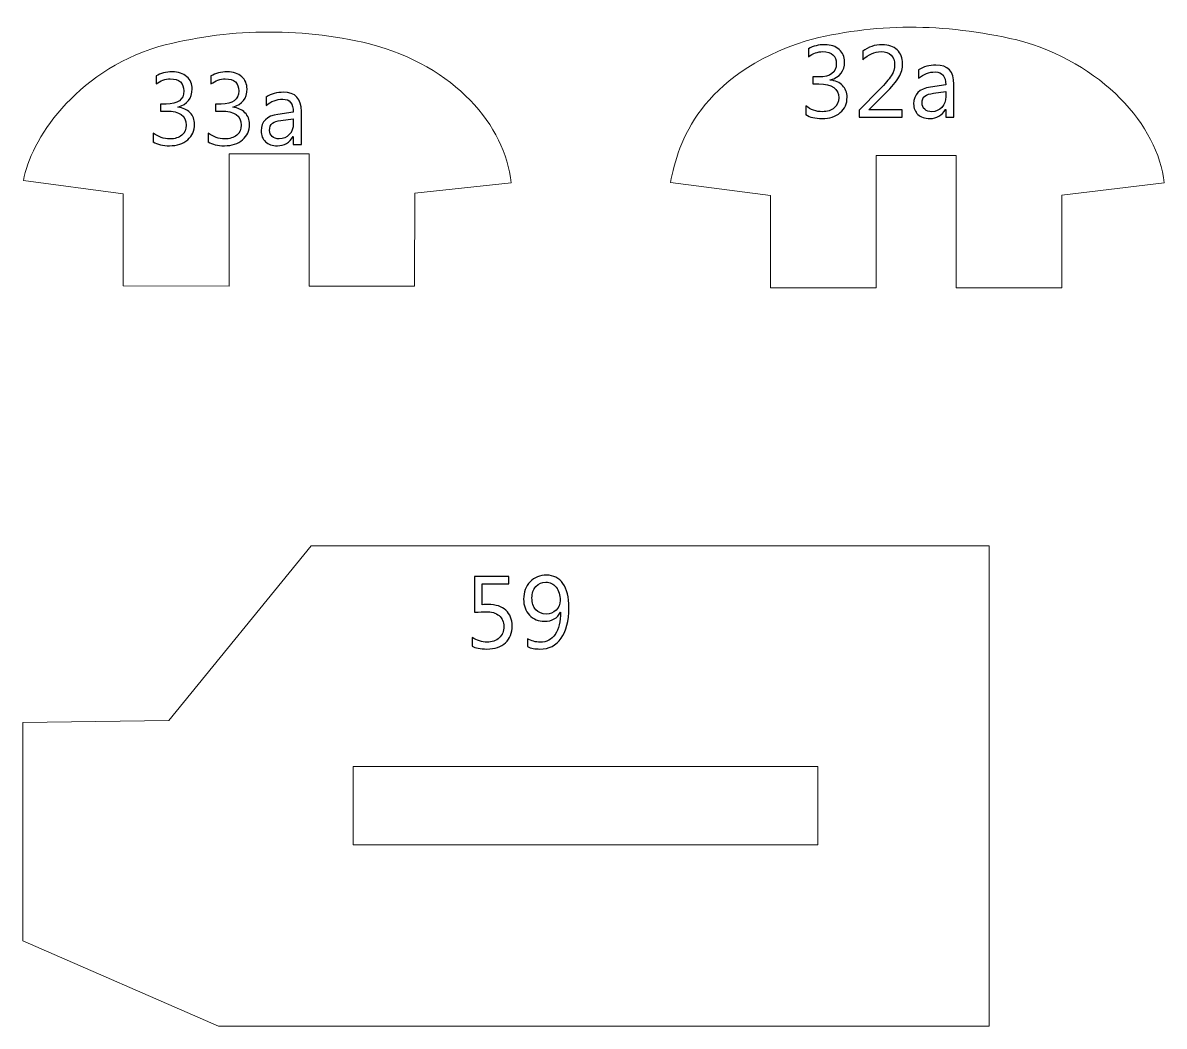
# Model space of a CAD drawing. Header units: centimetres. Extents: x -370 to 378, y -504 to 433.
# Drawn here: x -365.9 to -275.6, y -412.2 to -332.8 of the extents above; entities that cross this region are included whole.
import ezdxf

# ---------------------------------------------------------------- set-up
doc = ezdxf.new("R2010")
doc.units = ezdxf.units.CM
doc.header["$MEASUREMENT"] = 0
doc.layers.add('Camada 1', color=7, linetype='Continuous')
doc.layers.add('Camada 2', color=20, linetype='Continuous')

msp = doc.modelspace()

# ---------------------------------------------------------------- linework, layer by layer
at = {"layer": 'Camada 1', "lineweight": 9}
msp.add_lwpolyline([(-339.766, -397.807), (-302.995, -397.807), (-302.995, -391.625), (-339.766, -391.625), (-339.766, -397.807)], close=True, dxfattribs=at)
for points, knots in [([(-349.594, -343.167), (-349.594, -343.167), (-343.261, -343.167), (-343.261, -343.167), (-343.261, -343.167), (-343.261, -343.167), (-343.265, -353.634), (-343.265, -353.634), (-343.265, -353.634), (-343.265, -353.634), (-334.908, -353.632), (-334.908, -353.632), (-334.908, -353.632), (-334.908, -353.632), (-334.902, -346.29), (-334.902, -346.29), (-334.902, -346.29), (-334.902, -346.29), (-327.266, -345.461), (-327.266, -345.461), (-327.266, -345.461), (-327.756, -340.937), (-331.701, -336.26), (-338.473, -334.478), (-338.473, -334.478), (-344.254, -333.128), (-349.766, -333.277), (-355.146, -334.694), (-355.146, -334.694), (-361.891, -336.766), (-365.289, -342.128), (-365.862, -345.279), (-365.862, -345.279), (-365.862, -345.279), (-357.967, -346.33), (-357.967, -346.33), (-357.967, -346.33), (-357.967, -346.33), (-357.966, -353.619), (-357.966, -353.619), (-357.966, -353.619), (-357.966, -353.619), (-349.593, -353.633), (-349.593, -353.633), (-349.593, -353.633), (-349.593, -353.633), (-349.594, -343.167), (-349.594, -343.167)], [0, 0, 0, 0, 0.076923, 0.076923, 0.076923, 0.076923, 0.153846, 0.153846, 0.153846, 0.153846, 0.230769, 0.230769, 0.230769, 0.230769, 0.307692, 0.307692, 0.307692, 0.307692, 0.384615, 0.384615, 0.384615, 0.384615, 0.461538, 0.461538, 0.461538, 0.461538, 0.538462, 0.538462, 0.538462, 0.538462, 0.615385, 0.615385, 0.615385, 0.615385, 0.692308, 0.692308, 0.692308, 0.692308, 0.769231, 0.769231, 0.769231, 0.769231, 0.846154, 0.846154, 0.846154, 0.846154, 1, 1, 1, 1]), ([(-298.387, -343.32), (-298.387, -343.32), (-292.054, -343.32), (-292.054, -343.32), (-292.054, -343.32), (-292.054, -343.32), (-292.058, -353.786), (-292.058, -353.786), (-292.058, -353.786), (-292.058, -353.786), (-283.701, -353.784), (-283.701, -353.784), (-283.701, -353.784), (-283.701, -353.784), (-283.695, -346.442), (-283.695, -346.442), (-283.695, -346.442), (-283.695, -346.442), (-275.603, -345.461), (-275.603, -345.461), (-275.603, -345.461), (-276.093, -340.937), (-280.494, -335.955), (-287.267, -334.173), (-287.267, -334.173), (-293.048, -332.824), (-298.559, -332.819), (-303.939, -334.237), (-303.939, -334.237), (-312.297, -336.939), (-314.082, -342.28), (-314.656, -345.432), (-314.656, -345.432), (-314.656, -345.432), (-306.76, -346.482), (-306.76, -346.482), (-306.76, -346.482), (-306.76, -346.482), (-306.759, -353.771), (-306.759, -353.771), (-306.759, -353.771), (-306.759, -353.771), (-298.386, -353.786), (-298.386, -353.786), (-298.386, -353.786), (-298.386, -353.786), (-298.387, -343.32), (-298.387, -343.32)], [0, 0, 0, 0, 0.076923, 0.076923, 0.076923, 0.076923, 0.153846, 0.153846, 0.153846, 0.153846, 0.230769, 0.230769, 0.230769, 0.230769, 0.307692, 0.307692, 0.307692, 0.307692, 0.384615, 0.384615, 0.384615, 0.384615, 0.461538, 0.461538, 0.461538, 0.461538, 0.538462, 0.538462, 0.538462, 0.538462, 0.615385, 0.615385, 0.615385, 0.615385, 0.692308, 0.692308, 0.692308, 0.692308, 0.769231, 0.769231, 0.769231, 0.769231, 0.846154, 0.846154, 0.846154, 0.846154, 1, 1, 1, 1]), ([(-289.449, -412.156), (-289.449, -412.156), (-350.413, -412.156), (-350.413, -412.156), (-350.413, -412.156), (-350.413, -412.156), (-365.907, -405.414), (-365.907, -405.414), (-365.907, -405.414), (-365.907, -405.414), (-365.903, -388.146), (-365.903, -388.146), (-365.903, -388.146), (-365.903, -388.146), (-354.357, -387.99), (-354.357, -387.99), (-354.357, -387.99), (-354.357, -387.99), (-343.1, -374.168), (-343.1, -374.168), (-343.1, -374.168), (-343.1, -374.168), (-289.449, -374.168), (-289.449, -374.168), (-289.449, -374.168), (-289.449, -374.168), (-289.449, -412.156), (-289.449, -412.156)], [0, 0, 0, 0, 0.125, 0.125, 0.125, 0.125, 0.25, 0.25, 0.25, 0.25, 0.375, 0.375, 0.375, 0.375, 0.5, 0.5, 0.5, 0.5, 0.625, 0.625, 0.625, 0.625, 0.75, 0.75, 0.75, 0.75, 1, 1, 1, 1])]:
    msp.add_open_spline(points, degree=3, knots=knots, dxfattribs=at)
at = {"layer": 'Camada 2'}
for points, knots in [([(-303.956, -340.08), (-303.956, -340.08), (-303.956, -339.387), (-303.956, -339.387), (-303.956, -339.387), (-303.571, -339.693), (-303.134, -339.846), (-302.648, -339.846), (-302.648, -339.846), (-302.253, -339.846), (-301.939, -339.748), (-301.704, -339.55), (-301.704, -339.55), (-301.469, -339.353), (-301.352, -339.087), (-301.352, -338.753), (-301.352, -338.753), (-301.352, -338.014), (-301.876, -337.644), (-302.923, -337.644), (-302.923, -337.644), (-302.923, -337.644), (-303.392, -337.644), (-303.392, -337.644), (-303.392, -337.644), (-303.392, -337.644), (-303.392, -337.096), (-303.392, -337.096), (-303.392, -337.096), (-303.392, -337.096), (-302.946, -337.096), (-302.946, -337.096), (-302.946, -337.096), (-302.011, -337.096), (-301.545, -336.749), (-301.545, -336.057), (-301.545, -336.057), (-301.545, -335.416), (-301.901, -335.096), (-302.614, -335.096), (-302.614, -335.096), (-303.011, -335.096), (-303.386, -335.23), (-303.739, -335.499), (-303.739, -335.499), (-303.739, -335.499), (-303.739, -334.87), (-303.739, -334.87), (-303.739, -334.87), (-303.376, -334.655), (-302.947, -334.548), (-302.454, -334.548), (-302.454, -334.548), (-301.978, -334.548), (-301.598, -334.674), (-301.311, -334.925), (-301.311, -334.925), (-301.026, -335.178), (-300.884, -335.501), (-300.884, -335.895), (-300.884, -335.895), (-300.884, -336.638), (-301.261, -337.116), (-302.018, -337.329), (-302.018, -337.329), (-302.018, -337.329), (-302.018, -337.345), (-302.018, -337.345), (-302.018, -337.345), (-301.612, -337.384), (-301.29, -337.526), (-301.05, -337.772), (-301.05, -337.772), (-300.81, -338.018), (-300.69, -338.325), (-300.69, -338.692), (-300.69, -338.692), (-300.69, -339.2), (-300.872, -339.608), (-301.236, -339.92), (-301.236, -339.92), (-301.6, -340.231), (-302.08, -340.387), (-302.676, -340.387), (-302.676, -340.387), (-303.212, -340.387), (-303.639, -340.284), (-303.956, -340.08)], [0, 0, 0, 0, 0.043478, 0.043478, 0.043478, 0.043478, 0.086957, 0.086957, 0.086957, 0.086957, 0.130435, 0.130435, 0.130435, 0.130435, 0.173913, 0.173913, 0.173913, 0.173913, 0.217391, 0.217391, 0.217391, 0.217391, 0.26087, 0.26087, 0.26087, 0.26087, 0.304348, 0.304348, 0.304348, 0.304348, 0.347826, 0.347826, 0.347826, 0.347826, 0.391304, 0.391304, 0.391304, 0.391304, 0.434783, 0.434783, 0.434783, 0.434783, 0.478261, 0.478261, 0.478261, 0.478261, 0.521739, 0.521739, 0.521739, 0.521739, 0.565217, 0.565217, 0.565217, 0.565217, 0.608696, 0.608696, 0.608696, 0.608696, 0.652174, 0.652174, 0.652174, 0.652174, 0.695652, 0.695652, 0.695652, 0.695652, 0.73913, 0.73913, 0.73913, 0.73913, 0.782609, 0.782609, 0.782609, 0.782609, 0.826087, 0.826087, 0.826087, 0.826087, 0.869565, 0.869565, 0.869565, 0.869565, 0.913043, 0.913043, 0.913043, 0.913043, 1, 1, 1, 1]), ([(-296.343, -340.29), (-296.343, -340.29), (-299.747, -340.29), (-299.747, -340.29), (-299.747, -340.29), (-299.747, -340.29), (-299.747, -339.717), (-299.747, -339.717), (-299.747, -339.717), (-299.747, -339.717), (-298.101, -338.067), (-298.101, -338.067), (-298.101, -338.067), (-297.681, -337.646), (-297.381, -337.296), (-297.202, -337.017), (-297.202, -337.017), (-297.022, -336.737), (-296.932, -336.437), (-296.932, -336.12), (-296.932, -336.12), (-296.932, -335.795), (-297.025, -335.542), (-297.212, -335.364), (-297.212, -335.364), (-297.399, -335.185), (-297.663, -335.096), (-298.007, -335.096), (-298.007, -335.096), (-298.511, -335.096), (-298.994, -335.311), (-299.456, -335.741), (-299.456, -335.741), (-299.456, -335.741), (-299.456, -335.064), (-299.456, -335.064), (-299.456, -335.064), (-299.015, -334.72), (-298.502, -334.548), (-297.917, -334.548), (-297.917, -334.548), (-297.413, -334.548), (-297.017, -334.685), (-296.728, -334.958), (-296.728, -334.958), (-296.439, -335.23), (-296.295, -335.598), (-296.295, -336.057), (-296.295, -336.057), (-296.295, -336.419), (-296.394, -336.774), (-296.595, -337.119), (-296.595, -337.119), (-296.794, -337.464), (-297.153, -337.893), (-297.67, -338.405), (-297.67, -338.405), (-297.67, -338.405), (-298.972, -339.693), (-298.972, -339.693), (-298.972, -339.693), (-298.972, -339.693), (-298.972, -339.709), (-298.972, -339.709), (-298.972, -339.709), (-298.972, -339.709), (-296.343, -339.709), (-296.343, -339.709), (-296.343, -339.709), (-296.343, -339.709), (-296.343, -340.29), (-296.343, -340.29)], [0, 0, 0, 0, 0.052632, 0.052632, 0.052632, 0.052632, 0.105263, 0.105263, 0.105263, 0.105263, 0.157895, 0.157895, 0.157895, 0.157895, 0.210526, 0.210526, 0.210526, 0.210526, 0.263158, 0.263158, 0.263158, 0.263158, 0.315789, 0.315789, 0.315789, 0.315789, 0.368421, 0.368421, 0.368421, 0.368421, 0.421053, 0.421053, 0.421053, 0.421053, 0.473684, 0.473684, 0.473684, 0.473684, 0.526316, 0.526316, 0.526316, 0.526316, 0.578947, 0.578947, 0.578947, 0.578947, 0.631579, 0.631579, 0.631579, 0.631579, 0.684211, 0.684211, 0.684211, 0.684211, 0.736842, 0.736842, 0.736842, 0.736842, 0.789474, 0.789474, 0.789474, 0.789474, 0.842105, 0.842105, 0.842105, 0.842105, 0.894737, 0.894737, 0.894737, 0.894737, 1, 1, 1, 1]), ([(-355.583, -342.231), (-355.583, -342.231), (-355.583, -341.538), (-355.583, -341.538), (-355.583, -341.538), (-355.198, -341.844), (-354.761, -341.997), (-354.276, -341.997), (-354.276, -341.997), (-353.88, -341.997), (-353.566, -341.899), (-353.331, -341.702), (-353.331, -341.702), (-353.096, -341.504), (-352.979, -341.238), (-352.979, -340.905), (-352.979, -340.905), (-352.979, -340.165), (-353.503, -339.796), (-354.55, -339.796), (-354.55, -339.796), (-354.55, -339.796), (-355.019, -339.796), (-355.019, -339.796), (-355.019, -339.796), (-355.019, -339.796), (-355.019, -339.247), (-355.019, -339.247), (-355.019, -339.247), (-355.019, -339.247), (-354.573, -339.247), (-354.573, -339.247), (-354.573, -339.247), (-353.638, -339.247), (-353.172, -338.9), (-353.172, -338.208), (-353.172, -338.208), (-353.172, -337.567), (-353.528, -337.247), (-354.241, -337.247), (-354.241, -337.247), (-354.638, -337.247), (-355.014, -337.382), (-355.366, -337.651), (-355.366, -337.651), (-355.366, -337.651), (-355.366, -337.022), (-355.366, -337.022), (-355.366, -337.022), (-355.003, -336.806), (-354.574, -336.699), (-354.081, -336.699), (-354.081, -336.699), (-353.605, -336.699), (-353.225, -336.825), (-352.938, -337.077), (-352.938, -337.077), (-352.653, -337.329), (-352.511, -337.652), (-352.511, -338.046), (-352.511, -338.046), (-352.511, -338.789), (-352.888, -339.268), (-353.645, -339.48), (-353.645, -339.48), (-353.645, -339.48), (-353.645, -339.496), (-353.645, -339.496), (-353.645, -339.496), (-353.239, -339.535), (-352.917, -339.678), (-352.677, -339.923), (-352.677, -339.923), (-352.437, -340.169), (-352.317, -340.476), (-352.317, -340.843), (-352.317, -340.843), (-352.317, -341.351), (-352.499, -341.759), (-352.863, -342.071), (-352.863, -342.071), (-353.227, -342.382), (-353.707, -342.538), (-354.303, -342.538), (-354.303, -342.538), (-354.839, -342.538), (-355.266, -342.436), (-355.583, -342.231)], [0, 0, 0, 0, 0.043478, 0.043478, 0.043478, 0.043478, 0.086957, 0.086957, 0.086957, 0.086957, 0.130435, 0.130435, 0.130435, 0.130435, 0.173913, 0.173913, 0.173913, 0.173913, 0.217391, 0.217391, 0.217391, 0.217391, 0.26087, 0.26087, 0.26087, 0.26087, 0.304348, 0.304348, 0.304348, 0.304348, 0.347826, 0.347826, 0.347826, 0.347826, 0.391304, 0.391304, 0.391304, 0.391304, 0.434783, 0.434783, 0.434783, 0.434783, 0.478261, 0.478261, 0.478261, 0.478261, 0.521739, 0.521739, 0.521739, 0.521739, 0.565217, 0.565217, 0.565217, 0.565217, 0.608696, 0.608696, 0.608696, 0.608696, 0.652174, 0.652174, 0.652174, 0.652174, 0.695652, 0.695652, 0.695652, 0.695652, 0.73913, 0.73913, 0.73913, 0.73913, 0.782609, 0.782609, 0.782609, 0.782609, 0.826087, 0.826087, 0.826087, 0.826087, 0.869565, 0.869565, 0.869565, 0.869565, 0.913043, 0.913043, 0.913043, 0.913043, 1, 1, 1, 1]), ([(-351.237, -342.231), (-351.237, -342.231), (-351.237, -341.538), (-351.237, -341.538), (-351.237, -341.538), (-350.851, -341.844), (-350.414, -341.997), (-349.929, -341.997), (-349.929, -341.997), (-349.534, -341.997), (-349.219, -341.899), (-348.984, -341.702), (-348.984, -341.702), (-348.749, -341.504), (-348.632, -341.238), (-348.632, -340.905), (-348.632, -340.905), (-348.632, -340.165), (-349.156, -339.796), (-350.203, -339.796), (-350.203, -339.796), (-350.203, -339.796), (-350.672, -339.796), (-350.672, -339.796), (-350.672, -339.796), (-350.672, -339.796), (-350.672, -339.247), (-350.672, -339.247), (-350.672, -339.247), (-350.672, -339.247), (-350.226, -339.247), (-350.226, -339.247), (-350.226, -339.247), (-349.292, -339.247), (-348.825, -338.9), (-348.825, -338.208), (-348.825, -338.208), (-348.825, -337.567), (-349.182, -337.247), (-349.894, -337.247), (-349.894, -337.247), (-350.292, -337.247), (-350.667, -337.382), (-351.019, -337.651), (-351.019, -337.651), (-351.019, -337.651), (-351.019, -337.022), (-351.019, -337.022), (-351.019, -337.022), (-350.656, -336.806), (-350.227, -336.699), (-349.734, -336.699), (-349.734, -336.699), (-349.258, -336.699), (-348.878, -336.825), (-348.591, -337.077), (-348.591, -337.077), (-348.306, -337.329), (-348.164, -337.652), (-348.164, -338.046), (-348.164, -338.046), (-348.164, -338.789), (-348.542, -339.268), (-349.298, -339.48), (-349.298, -339.48), (-349.298, -339.48), (-349.298, -339.496), (-349.298, -339.496), (-349.298, -339.496), (-348.893, -339.535), (-348.57, -339.678), (-348.331, -339.923), (-348.331, -339.923), (-348.09, -340.169), (-347.97, -340.476), (-347.97, -340.843), (-347.97, -340.843), (-347.97, -341.351), (-348.152, -341.759), (-348.516, -342.071), (-348.516, -342.071), (-348.88, -342.382), (-349.36, -342.538), (-349.956, -342.538), (-349.956, -342.538), (-350.492, -342.538), (-350.919, -342.436), (-351.237, -342.231)], [0, 0, 0, 0, 0.043478, 0.043478, 0.043478, 0.043478, 0.086957, 0.086957, 0.086957, 0.086957, 0.130435, 0.130435, 0.130435, 0.130435, 0.173913, 0.173913, 0.173913, 0.173913, 0.217391, 0.217391, 0.217391, 0.217391, 0.26087, 0.26087, 0.26087, 0.26087, 0.304348, 0.304348, 0.304348, 0.304348, 0.347826, 0.347826, 0.347826, 0.347826, 0.391304, 0.391304, 0.391304, 0.391304, 0.434783, 0.434783, 0.434783, 0.434783, 0.478261, 0.478261, 0.478261, 0.478261, 0.521739, 0.521739, 0.521739, 0.521739, 0.565217, 0.565217, 0.565217, 0.565217, 0.608696, 0.608696, 0.608696, 0.608696, 0.652174, 0.652174, 0.652174, 0.652174, 0.695652, 0.695652, 0.695652, 0.695652, 0.73913, 0.73913, 0.73913, 0.73913, 0.782609, 0.782609, 0.782609, 0.782609, 0.826087, 0.826087, 0.826087, 0.826087, 0.869565, 0.869565, 0.869565, 0.869565, 0.913043, 0.913043, 0.913043, 0.913043, 1, 1, 1, 1]), ([(-292.238, -340.29), (-292.238, -340.29), (-292.884, -340.29), (-292.884, -340.29), (-292.884, -340.29), (-292.884, -340.29), (-292.884, -339.659), (-292.884, -339.659), (-292.884, -339.659), (-292.884, -339.659), (-292.9, -339.659), (-292.9, -339.659), (-292.9, -339.659), (-293.181, -340.145), (-293.593, -340.387), (-294.14, -340.387), (-294.14, -340.387), (-294.542, -340.387), (-294.857, -340.28), (-295.084, -340.067), (-295.084, -340.067), (-295.311, -339.854), (-295.424, -339.572), (-295.424, -339.22), (-295.424, -339.22), (-295.424, -338.466), (-294.98, -338.026), (-294.093, -337.903), (-294.093, -337.903), (-294.093, -337.903), (-292.884, -337.733), (-292.884, -337.733), (-292.884, -337.733), (-292.884, -337.045), (-293.161, -336.701), (-293.714, -336.701), (-293.714, -336.701), (-294.2, -336.701), (-294.638, -336.868), (-295.029, -337.201), (-295.029, -337.201), (-295.029, -337.201), (-295.029, -336.54), (-295.029, -336.54), (-295.029, -336.54), (-294.632, -336.287), (-294.177, -336.161), (-293.659, -336.161), (-293.659, -336.161), (-292.712, -336.161), (-292.238, -336.662), (-292.238, -337.666), (-292.238, -337.666), (-292.238, -337.666), (-292.238, -340.29), (-292.238, -340.29)], [0, 0, 0, 0, 0.066667, 0.066667, 0.066667, 0.066667, 0.133333, 0.133333, 0.133333, 0.133333, 0.2, 0.2, 0.2, 0.2, 0.266667, 0.266667, 0.266667, 0.266667, 0.333333, 0.333333, 0.333333, 0.333333, 0.4, 0.4, 0.4, 0.4, 0.466667, 0.466667, 0.466667, 0.466667, 0.533333, 0.533333, 0.533333, 0.533333, 0.6, 0.6, 0.6, 0.6, 0.666667, 0.666667, 0.666667, 0.666667, 0.733333, 0.733333, 0.733333, 0.733333, 0.8, 0.8, 0.8, 0.8, 0.866667, 0.866667, 0.866667, 0.866667, 1, 1, 1, 1]), ([(-343.865, -342.441), (-343.865, -342.441), (-344.511, -342.441), (-344.511, -342.441), (-344.511, -342.441), (-344.511, -342.441), (-344.511, -341.811), (-344.511, -341.811), (-344.511, -341.811), (-344.511, -341.811), (-344.527, -341.811), (-344.527, -341.811), (-344.527, -341.811), (-344.808, -342.296), (-345.22, -342.538), (-345.767, -342.538), (-345.767, -342.538), (-346.169, -342.538), (-346.484, -342.432), (-346.711, -342.218), (-346.711, -342.218), (-346.938, -342.005), (-347.051, -341.723), (-347.051, -341.371), (-347.051, -341.371), (-347.051, -340.617), (-346.608, -340.177), (-345.72, -340.054), (-345.72, -340.054), (-345.72, -340.054), (-344.511, -339.884), (-344.511, -339.884), (-344.511, -339.884), (-344.511, -339.196), (-344.788, -338.852), (-345.341, -338.852), (-345.341, -338.852), (-345.827, -338.852), (-346.265, -339.019), (-346.656, -339.352), (-346.656, -339.352), (-346.656, -339.352), (-346.656, -338.691), (-346.656, -338.691), (-346.656, -338.691), (-346.259, -338.438), (-345.804, -338.312), (-345.286, -338.312), (-345.286, -338.312), (-344.339, -338.312), (-343.865, -338.813), (-343.865, -339.817), (-343.865, -339.817), (-343.865, -339.817), (-343.865, -342.441), (-343.865, -342.441)], [0, 0, 0, 0, 0.066667, 0.066667, 0.066667, 0.066667, 0.133333, 0.133333, 0.133333, 0.133333, 0.2, 0.2, 0.2, 0.2, 0.266667, 0.266667, 0.266667, 0.266667, 0.333333, 0.333333, 0.333333, 0.333333, 0.4, 0.4, 0.4, 0.4, 0.466667, 0.466667, 0.466667, 0.466667, 0.533333, 0.533333, 0.533333, 0.533333, 0.6, 0.6, 0.6, 0.6, 0.666667, 0.666667, 0.666667, 0.666667, 0.733333, 0.733333, 0.733333, 0.733333, 0.8, 0.8, 0.8, 0.8, 0.866667, 0.866667, 0.866667, 0.866667, 1, 1, 1, 1]), ([(-292.884, -338.249), (-292.884, -338.249), (-293.857, -338.384), (-293.857, -338.384), (-293.857, -338.384), (-294.157, -338.426), (-294.382, -338.501), (-294.534, -338.607), (-294.534, -338.607), (-294.686, -338.715), (-294.763, -338.903), (-294.763, -339.174), (-294.763, -339.174), (-294.763, -339.372), (-294.693, -339.533), (-294.552, -339.658), (-294.552, -339.658), (-294.412, -339.783), (-294.224, -339.846), (-293.991, -339.846), (-293.991, -339.846), (-293.67, -339.846), (-293.405, -339.733), (-293.197, -339.509), (-293.197, -339.509), (-292.988, -339.283), (-292.884, -338.998), (-292.884, -338.653), (-292.884, -338.653), (-292.884, -338.653), (-292.884, -338.249), (-292.884, -338.249)], [0, 0, 0, 0, 0.111111, 0.111111, 0.111111, 0.111111, 0.222222, 0.222222, 0.222222, 0.222222, 0.333333, 0.333333, 0.333333, 0.333333, 0.444444, 0.444444, 0.444444, 0.444444, 0.555556, 0.555556, 0.555556, 0.555556, 0.666667, 0.666667, 0.666667, 0.666667, 0.777778, 0.777778, 0.777778, 0.777778, 1, 1, 1, 1]), ([(-344.511, -340.4), (-344.511, -340.4), (-345.484, -340.535), (-345.484, -340.535), (-345.484, -340.535), (-345.784, -340.577), (-346.009, -340.652), (-346.161, -340.758), (-346.161, -340.758), (-346.313, -340.866), (-346.39, -341.054), (-346.39, -341.325), (-346.39, -341.325), (-346.39, -341.523), (-346.32, -341.684), (-346.179, -341.809), (-346.179, -341.809), (-346.039, -341.934), (-345.851, -341.997), (-345.618, -341.997), (-345.618, -341.997), (-345.297, -341.997), (-345.032, -341.884), (-344.824, -341.66), (-344.824, -341.66), (-344.615, -341.434), (-344.511, -341.149), (-344.511, -340.804), (-344.511, -340.804), (-344.511, -340.804), (-344.511, -340.4), (-344.511, -340.4)], [0, 0, 0, 0, 0.111111, 0.111111, 0.111111, 0.111111, 0.222222, 0.222222, 0.222222, 0.222222, 0.333333, 0.333333, 0.333333, 0.333333, 0.444444, 0.444444, 0.444444, 0.444444, 0.555556, 0.555556, 0.555556, 0.555556, 0.666667, 0.666667, 0.666667, 0.666667, 0.777778, 0.777778, 0.777778, 0.777778, 1, 1, 1, 1]), ([(-325.979, -382.145), (-325.979, -382.145), (-325.979, -381.526), (-325.979, -381.526), (-325.979, -381.526), (-325.664, -381.704), (-325.331, -381.793), (-324.979, -381.793), (-324.979, -381.793), (-324.468, -381.793), (-324.069, -381.586), (-323.785, -381.174), (-323.785, -381.174), (-323.5, -380.761), (-323.358, -380.174), (-323.358, -379.414), (-323.358, -379.414), (-323.363, -379.417), (-323.369, -379.417), (-323.374, -379.414), (-323.374, -379.414), (-323.615, -379.898), (-324.035, -380.14), (-324.632, -380.14), (-324.632, -380.14), (-325.116, -380.14), (-325.511, -379.976), (-325.821, -379.648), (-325.821, -379.648), (-326.131, -379.32), (-326.285, -378.897), (-326.285, -378.38), (-326.285, -378.38), (-326.285, -377.829), (-326.116, -377.376), (-325.776, -377.024), (-325.776, -377.024), (-325.436, -376.671), (-325.002, -376.495), (-324.471, -376.495), (-324.471, -376.495), (-323.916, -376.495), (-323.482, -376.715), (-323.171, -377.155), (-323.171, -377.155), (-322.861, -377.594), (-322.705, -378.235), (-322.705, -379.075), (-322.705, -379.075), (-322.705, -380.118), (-322.906, -380.922), (-323.311, -381.487), (-323.311, -381.487), (-323.714, -382.051), (-324.276, -382.334), (-324.995, -382.334), (-324.995, -382.334), (-325.373, -382.334), (-325.701, -382.27), (-325.979, -382.145)], [0, 0, 0, 0, 0.0625, 0.0625, 0.0625, 0.0625, 0.125, 0.125, 0.125, 0.125, 0.1875, 0.1875, 0.1875, 0.1875, 0.25, 0.25, 0.25, 0.25, 0.3125, 0.3125, 0.3125, 0.3125, 0.375, 0.375, 0.375, 0.375, 0.4375, 0.4375, 0.4375, 0.4375, 0.5, 0.5, 0.5, 0.5, 0.5625, 0.5625, 0.5625, 0.5625, 0.625, 0.625, 0.625, 0.625, 0.6875, 0.6875, 0.6875, 0.6875, 0.75, 0.75, 0.75, 0.75, 0.8125, 0.8125, 0.8125, 0.8125, 0.875, 0.875, 0.875, 0.875, 1, 1, 1, 1]), ([(-330.358, -382.1), (-330.358, -382.1), (-330.358, -381.414), (-330.358, -381.414), (-330.358, -381.414), (-329.972, -381.667), (-329.58, -381.793), (-329.181, -381.793), (-329.181, -381.793), (-328.781, -381.793), (-328.46, -381.68), (-328.215, -381.455), (-328.215, -381.455), (-327.972, -381.23), (-327.85, -380.93), (-327.85, -380.558), (-327.85, -380.558), (-327.85, -380.188), (-327.975, -379.899), (-328.223, -379.692), (-328.223, -379.692), (-328.473, -379.485), (-328.83, -379.382), (-329.295, -379.382), (-329.295, -379.382), (-329.452, -379.382), (-329.748, -379.398), (-330.181, -379.429), (-330.181, -379.429), (-330.181, -379.429), (-330.181, -376.591), (-330.181, -376.591), (-330.181, -376.591), (-330.181, -376.591), (-327.447, -376.591), (-327.447, -376.591), (-327.447, -376.591), (-327.447, -376.591), (-327.447, -377.172), (-327.447, -377.172), (-327.447, -377.172), (-327.447, -377.172), (-329.568, -377.172), (-329.568, -377.172), (-329.568, -377.172), (-329.568, -377.172), (-329.568, -378.833), (-329.568, -378.833), (-329.568, -378.833), (-329.394, -378.823), (-329.234, -378.817), (-329.086, -378.817), (-329.086, -378.817), (-328.483, -378.817), (-328.015, -378.969), (-327.685, -379.272), (-327.685, -379.272), (-327.354, -379.574), (-327.189, -379.989), (-327.189, -380.516), (-327.189, -380.516), (-327.189, -381.062), (-327.366, -381.502), (-327.722, -381.833), (-327.722, -381.833), (-328.078, -382.167), (-328.568, -382.334), (-329.187, -382.334), (-329.187, -382.334), (-329.71, -382.334), (-330.1, -382.256), (-330.358, -382.1)], [0, 0, 0, 0, 0.052632, 0.052632, 0.052632, 0.052632, 0.105263, 0.105263, 0.105263, 0.105263, 0.157895, 0.157895, 0.157895, 0.157895, 0.210526, 0.210526, 0.210526, 0.210526, 0.263158, 0.263158, 0.263158, 0.263158, 0.315789, 0.315789, 0.315789, 0.315789, 0.368421, 0.368421, 0.368421, 0.368421, 0.421053, 0.421053, 0.421053, 0.421053, 0.473684, 0.473684, 0.473684, 0.473684, 0.526316, 0.526316, 0.526316, 0.526316, 0.578947, 0.578947, 0.578947, 0.578947, 0.631579, 0.631579, 0.631579, 0.631579, 0.684211, 0.684211, 0.684211, 0.684211, 0.736842, 0.736842, 0.736842, 0.736842, 0.789474, 0.789474, 0.789474, 0.789474, 0.842105, 0.842105, 0.842105, 0.842105, 0.894737, 0.894737, 0.894737, 0.894737, 1, 1, 1, 1]), ([(-324.531, -377.043), (-324.843, -377.043), (-325.103, -377.16), (-325.311, -377.395), (-325.311, -377.395), (-325.519, -377.63), (-325.624, -377.929), (-325.624, -378.292), (-325.624, -378.292), (-325.624, -378.688), (-325.522, -379), (-325.318, -379.227), (-325.318, -379.227), (-325.113, -379.454), (-324.836, -379.567), (-324.487, -379.567), (-324.487, -379.567), (-324.183, -379.567), (-323.926, -379.464), (-323.715, -379.257), (-323.715, -379.257), (-323.504, -379.049), (-323.398, -378.796), (-323.398, -378.496), (-323.398, -378.496), (-323.398, -378.069), (-323.503, -377.719), (-323.713, -377.449), (-323.713, -377.449), (-323.922, -377.179), (-324.195, -377.043), (-324.531, -377.043)], [0, 0, 0, 0, 0.111111, 0.111111, 0.111111, 0.111111, 0.222222, 0.222222, 0.222222, 0.222222, 0.333333, 0.333333, 0.333333, 0.333333, 0.444444, 0.444444, 0.444444, 0.444444, 0.555556, 0.555556, 0.555556, 0.555556, 0.666667, 0.666667, 0.666667, 0.666667, 0.777778, 0.777778, 0.777778, 0.777778, 1, 1, 1, 1])]:
    msp.add_open_spline(points, degree=3, knots=knots, dxfattribs=at)
at = {"layer": 'Camada 2', "lineweight": 9}
for points, knots in [([(-303.956, -340.08), (-303.956, -340.08), (-303.956, -339.387), (-303.956, -339.387), (-303.956, -339.387), (-303.571, -339.693), (-303.134, -339.846), (-302.648, -339.846), (-302.648, -339.846), (-302.253, -339.846), (-301.939, -339.748), (-301.704, -339.55), (-301.704, -339.55), (-301.469, -339.353), (-301.352, -339.087), (-301.352, -338.753), (-301.352, -338.753), (-301.352, -338.014), (-301.876, -337.644), (-302.923, -337.644), (-302.923, -337.644), (-302.923, -337.644), (-303.392, -337.644), (-303.392, -337.644), (-303.392, -337.644), (-303.392, -337.644), (-303.392, -337.096), (-303.392, -337.096), (-303.392, -337.096), (-303.392, -337.096), (-302.946, -337.096), (-302.946, -337.096), (-302.946, -337.096), (-302.011, -337.096), (-301.545, -336.749), (-301.545, -336.057), (-301.545, -336.057), (-301.545, -335.416), (-301.901, -335.096), (-302.614, -335.096), (-302.614, -335.096), (-303.011, -335.096), (-303.386, -335.23), (-303.739, -335.499), (-303.739, -335.499), (-303.739, -335.499), (-303.739, -334.87), (-303.739, -334.87), (-303.739, -334.87), (-303.376, -334.655), (-302.947, -334.548), (-302.454, -334.548), (-302.454, -334.548), (-301.978, -334.548), (-301.598, -334.674), (-301.311, -334.925), (-301.311, -334.925), (-301.026, -335.178), (-300.884, -335.501), (-300.884, -335.895), (-300.884, -335.895), (-300.884, -336.638), (-301.261, -337.116), (-302.018, -337.329), (-302.018, -337.329), (-302.018, -337.329), (-302.018, -337.345), (-302.018, -337.345), (-302.018, -337.345), (-301.612, -337.384), (-301.29, -337.526), (-301.05, -337.772), (-301.05, -337.772), (-300.81, -338.018), (-300.69, -338.325), (-300.69, -338.692), (-300.69, -338.692), (-300.69, -339.2), (-300.872, -339.608), (-301.236, -339.92), (-301.236, -339.92), (-301.6, -340.231), (-302.08, -340.387), (-302.676, -340.387), (-302.676, -340.387), (-303.212, -340.387), (-303.639, -340.284), (-303.956, -340.08)], [0, 0, 0, 0, 0.043478, 0.043478, 0.043478, 0.043478, 0.086957, 0.086957, 0.086957, 0.086957, 0.130435, 0.130435, 0.130435, 0.130435, 0.173913, 0.173913, 0.173913, 0.173913, 0.217391, 0.217391, 0.217391, 0.217391, 0.26087, 0.26087, 0.26087, 0.26087, 0.304348, 0.304348, 0.304348, 0.304348, 0.347826, 0.347826, 0.347826, 0.347826, 0.391304, 0.391304, 0.391304, 0.391304, 0.434783, 0.434783, 0.434783, 0.434783, 0.478261, 0.478261, 0.478261, 0.478261, 0.521739, 0.521739, 0.521739, 0.521739, 0.565217, 0.565217, 0.565217, 0.565217, 0.608696, 0.608696, 0.608696, 0.608696, 0.652174, 0.652174, 0.652174, 0.652174, 0.695652, 0.695652, 0.695652, 0.695652, 0.73913, 0.73913, 0.73913, 0.73913, 0.782609, 0.782609, 0.782609, 0.782609, 0.826087, 0.826087, 0.826087, 0.826087, 0.869565, 0.869565, 0.869565, 0.869565, 0.913043, 0.913043, 0.913043, 0.913043, 1, 1, 1, 1]), ([(-296.343, -340.29), (-296.343, -340.29), (-299.747, -340.29), (-299.747, -340.29), (-299.747, -340.29), (-299.747, -340.29), (-299.747, -339.717), (-299.747, -339.717), (-299.747, -339.717), (-299.747, -339.717), (-298.101, -338.067), (-298.101, -338.067), (-298.101, -338.067), (-297.681, -337.646), (-297.381, -337.296), (-297.202, -337.017), (-297.202, -337.017), (-297.022, -336.737), (-296.932, -336.437), (-296.932, -336.12), (-296.932, -336.12), (-296.932, -335.795), (-297.025, -335.542), (-297.212, -335.364), (-297.212, -335.364), (-297.399, -335.185), (-297.663, -335.096), (-298.007, -335.096), (-298.007, -335.096), (-298.511, -335.096), (-298.994, -335.311), (-299.456, -335.741), (-299.456, -335.741), (-299.456, -335.741), (-299.456, -335.064), (-299.456, -335.064), (-299.456, -335.064), (-299.015, -334.72), (-298.502, -334.548), (-297.917, -334.548), (-297.917, -334.548), (-297.413, -334.548), (-297.017, -334.685), (-296.728, -334.958), (-296.728, -334.958), (-296.439, -335.23), (-296.295, -335.598), (-296.295, -336.057), (-296.295, -336.057), (-296.295, -336.419), (-296.394, -336.774), (-296.595, -337.119), (-296.595, -337.119), (-296.794, -337.464), (-297.153, -337.893), (-297.67, -338.405), (-297.67, -338.405), (-297.67, -338.405), (-298.972, -339.693), (-298.972, -339.693), (-298.972, -339.693), (-298.972, -339.693), (-298.972, -339.709), (-298.972, -339.709), (-298.972, -339.709), (-298.972, -339.709), (-296.343, -339.709), (-296.343, -339.709), (-296.343, -339.709), (-296.343, -339.709), (-296.343, -340.29), (-296.343, -340.29)], [0, 0, 0, 0, 0.052632, 0.052632, 0.052632, 0.052632, 0.105263, 0.105263, 0.105263, 0.105263, 0.157895, 0.157895, 0.157895, 0.157895, 0.210526, 0.210526, 0.210526, 0.210526, 0.263158, 0.263158, 0.263158, 0.263158, 0.315789, 0.315789, 0.315789, 0.315789, 0.368421, 0.368421, 0.368421, 0.368421, 0.421053, 0.421053, 0.421053, 0.421053, 0.473684, 0.473684, 0.473684, 0.473684, 0.526316, 0.526316, 0.526316, 0.526316, 0.578947, 0.578947, 0.578947, 0.578947, 0.631579, 0.631579, 0.631579, 0.631579, 0.684211, 0.684211, 0.684211, 0.684211, 0.736842, 0.736842, 0.736842, 0.736842, 0.789474, 0.789474, 0.789474, 0.789474, 0.842105, 0.842105, 0.842105, 0.842105, 0.894737, 0.894737, 0.894737, 0.894737, 1, 1, 1, 1]), ([(-355.583, -342.231), (-355.583, -342.231), (-355.583, -341.538), (-355.583, -341.538), (-355.583, -341.538), (-355.198, -341.844), (-354.761, -341.997), (-354.276, -341.997), (-354.276, -341.997), (-353.88, -341.997), (-353.566, -341.899), (-353.331, -341.702), (-353.331, -341.702), (-353.096, -341.504), (-352.979, -341.238), (-352.979, -340.905), (-352.979, -340.905), (-352.979, -340.165), (-353.503, -339.796), (-354.55, -339.796), (-354.55, -339.796), (-354.55, -339.796), (-355.019, -339.796), (-355.019, -339.796), (-355.019, -339.796), (-355.019, -339.796), (-355.019, -339.247), (-355.019, -339.247), (-355.019, -339.247), (-355.019, -339.247), (-354.573, -339.247), (-354.573, -339.247), (-354.573, -339.247), (-353.638, -339.247), (-353.172, -338.9), (-353.172, -338.208), (-353.172, -338.208), (-353.172, -337.567), (-353.528, -337.247), (-354.241, -337.247), (-354.241, -337.247), (-354.638, -337.247), (-355.014, -337.382), (-355.366, -337.651), (-355.366, -337.651), (-355.366, -337.651), (-355.366, -337.022), (-355.366, -337.022), (-355.366, -337.022), (-355.003, -336.806), (-354.574, -336.699), (-354.081, -336.699), (-354.081, -336.699), (-353.605, -336.699), (-353.225, -336.825), (-352.938, -337.077), (-352.938, -337.077), (-352.653, -337.329), (-352.511, -337.652), (-352.511, -338.046), (-352.511, -338.046), (-352.511, -338.789), (-352.888, -339.268), (-353.645, -339.48), (-353.645, -339.48), (-353.645, -339.48), (-353.645, -339.496), (-353.645, -339.496), (-353.645, -339.496), (-353.239, -339.535), (-352.917, -339.678), (-352.677, -339.923), (-352.677, -339.923), (-352.437, -340.169), (-352.317, -340.476), (-352.317, -340.843), (-352.317, -340.843), (-352.317, -341.351), (-352.499, -341.759), (-352.863, -342.071), (-352.863, -342.071), (-353.227, -342.382), (-353.707, -342.538), (-354.303, -342.538), (-354.303, -342.538), (-354.839, -342.538), (-355.266, -342.436), (-355.583, -342.231)], [0, 0, 0, 0, 0.043478, 0.043478, 0.043478, 0.043478, 0.086957, 0.086957, 0.086957, 0.086957, 0.130435, 0.130435, 0.130435, 0.130435, 0.173913, 0.173913, 0.173913, 0.173913, 0.217391, 0.217391, 0.217391, 0.217391, 0.26087, 0.26087, 0.26087, 0.26087, 0.304348, 0.304348, 0.304348, 0.304348, 0.347826, 0.347826, 0.347826, 0.347826, 0.391304, 0.391304, 0.391304, 0.391304, 0.434783, 0.434783, 0.434783, 0.434783, 0.478261, 0.478261, 0.478261, 0.478261, 0.521739, 0.521739, 0.521739, 0.521739, 0.565217, 0.565217, 0.565217, 0.565217, 0.608696, 0.608696, 0.608696, 0.608696, 0.652174, 0.652174, 0.652174, 0.652174, 0.695652, 0.695652, 0.695652, 0.695652, 0.73913, 0.73913, 0.73913, 0.73913, 0.782609, 0.782609, 0.782609, 0.782609, 0.826087, 0.826087, 0.826087, 0.826087, 0.869565, 0.869565, 0.869565, 0.869565, 0.913043, 0.913043, 0.913043, 0.913043, 1, 1, 1, 1]), ([(-351.237, -342.231), (-351.237, -342.231), (-351.237, -341.538), (-351.237, -341.538), (-351.237, -341.538), (-350.851, -341.844), (-350.414, -341.997), (-349.929, -341.997), (-349.929, -341.997), (-349.534, -341.997), (-349.219, -341.899), (-348.984, -341.702), (-348.984, -341.702), (-348.749, -341.504), (-348.632, -341.238), (-348.632, -340.905), (-348.632, -340.905), (-348.632, -340.165), (-349.156, -339.796), (-350.203, -339.796), (-350.203, -339.796), (-350.203, -339.796), (-350.672, -339.796), (-350.672, -339.796), (-350.672, -339.796), (-350.672, -339.796), (-350.672, -339.247), (-350.672, -339.247), (-350.672, -339.247), (-350.672, -339.247), (-350.226, -339.247), (-350.226, -339.247), (-350.226, -339.247), (-349.292, -339.247), (-348.825, -338.9), (-348.825, -338.208), (-348.825, -338.208), (-348.825, -337.567), (-349.182, -337.247), (-349.894, -337.247), (-349.894, -337.247), (-350.292, -337.247), (-350.667, -337.382), (-351.019, -337.651), (-351.019, -337.651), (-351.019, -337.651), (-351.019, -337.022), (-351.019, -337.022), (-351.019, -337.022), (-350.656, -336.806), (-350.227, -336.699), (-349.734, -336.699), (-349.734, -336.699), (-349.258, -336.699), (-348.878, -336.825), (-348.591, -337.077), (-348.591, -337.077), (-348.306, -337.329), (-348.164, -337.652), (-348.164, -338.046), (-348.164, -338.046), (-348.164, -338.789), (-348.542, -339.268), (-349.298, -339.48), (-349.298, -339.48), (-349.298, -339.48), (-349.298, -339.496), (-349.298, -339.496), (-349.298, -339.496), (-348.893, -339.535), (-348.57, -339.678), (-348.331, -339.923), (-348.331, -339.923), (-348.09, -340.169), (-347.97, -340.476), (-347.97, -340.843), (-347.97, -340.843), (-347.97, -341.351), (-348.152, -341.759), (-348.516, -342.071), (-348.516, -342.071), (-348.88, -342.382), (-349.36, -342.538), (-349.956, -342.538), (-349.956, -342.538), (-350.492, -342.538), (-350.919, -342.436), (-351.237, -342.231)], [0, 0, 0, 0, 0.043478, 0.043478, 0.043478, 0.043478, 0.086957, 0.086957, 0.086957, 0.086957, 0.130435, 0.130435, 0.130435, 0.130435, 0.173913, 0.173913, 0.173913, 0.173913, 0.217391, 0.217391, 0.217391, 0.217391, 0.26087, 0.26087, 0.26087, 0.26087, 0.304348, 0.304348, 0.304348, 0.304348, 0.347826, 0.347826, 0.347826, 0.347826, 0.391304, 0.391304, 0.391304, 0.391304, 0.434783, 0.434783, 0.434783, 0.434783, 0.478261, 0.478261, 0.478261, 0.478261, 0.521739, 0.521739, 0.521739, 0.521739, 0.565217, 0.565217, 0.565217, 0.565217, 0.608696, 0.608696, 0.608696, 0.608696, 0.652174, 0.652174, 0.652174, 0.652174, 0.695652, 0.695652, 0.695652, 0.695652, 0.73913, 0.73913, 0.73913, 0.73913, 0.782609, 0.782609, 0.782609, 0.782609, 0.826087, 0.826087, 0.826087, 0.826087, 0.869565, 0.869565, 0.869565, 0.869565, 0.913043, 0.913043, 0.913043, 0.913043, 1, 1, 1, 1]), ([(-292.238, -340.29), (-292.238, -340.29), (-292.884, -340.29), (-292.884, -340.29), (-292.884, -340.29), (-292.884, -340.29), (-292.884, -339.659), (-292.884, -339.659), (-292.884, -339.659), (-292.884, -339.659), (-292.9, -339.659), (-292.9, -339.659), (-292.9, -339.659), (-293.181, -340.145), (-293.593, -340.387), (-294.14, -340.387), (-294.14, -340.387), (-294.542, -340.387), (-294.857, -340.28), (-295.084, -340.067), (-295.084, -340.067), (-295.311, -339.854), (-295.424, -339.572), (-295.424, -339.22), (-295.424, -339.22), (-295.424, -338.466), (-294.98, -338.026), (-294.093, -337.903), (-294.093, -337.903), (-294.093, -337.903), (-292.884, -337.733), (-292.884, -337.733), (-292.884, -337.733), (-292.884, -337.045), (-293.161, -336.701), (-293.714, -336.701), (-293.714, -336.701), (-294.2, -336.701), (-294.638, -336.868), (-295.029, -337.201), (-295.029, -337.201), (-295.029, -337.201), (-295.029, -336.54), (-295.029, -336.54), (-295.029, -336.54), (-294.632, -336.287), (-294.177, -336.161), (-293.659, -336.161), (-293.659, -336.161), (-292.712, -336.161), (-292.238, -336.662), (-292.238, -337.666), (-292.238, -337.666), (-292.238, -337.666), (-292.238, -340.29), (-292.238, -340.29)], [0, 0, 0, 0, 0.066667, 0.066667, 0.066667, 0.066667, 0.133333, 0.133333, 0.133333, 0.133333, 0.2, 0.2, 0.2, 0.2, 0.266667, 0.266667, 0.266667, 0.266667, 0.333333, 0.333333, 0.333333, 0.333333, 0.4, 0.4, 0.4, 0.4, 0.466667, 0.466667, 0.466667, 0.466667, 0.533333, 0.533333, 0.533333, 0.533333, 0.6, 0.6, 0.6, 0.6, 0.666667, 0.666667, 0.666667, 0.666667, 0.733333, 0.733333, 0.733333, 0.733333, 0.8, 0.8, 0.8, 0.8, 0.866667, 0.866667, 0.866667, 0.866667, 1, 1, 1, 1]), ([(-343.865, -342.441), (-343.865, -342.441), (-344.511, -342.441), (-344.511, -342.441), (-344.511, -342.441), (-344.511, -342.441), (-344.511, -341.811), (-344.511, -341.811), (-344.511, -341.811), (-344.511, -341.811), (-344.527, -341.811), (-344.527, -341.811), (-344.527, -341.811), (-344.808, -342.296), (-345.22, -342.538), (-345.767, -342.538), (-345.767, -342.538), (-346.169, -342.538), (-346.484, -342.432), (-346.711, -342.218), (-346.711, -342.218), (-346.938, -342.005), (-347.051, -341.723), (-347.051, -341.371), (-347.051, -341.371), (-347.051, -340.617), (-346.608, -340.177), (-345.72, -340.054), (-345.72, -340.054), (-345.72, -340.054), (-344.511, -339.884), (-344.511, -339.884), (-344.511, -339.884), (-344.511, -339.196), (-344.788, -338.852), (-345.341, -338.852), (-345.341, -338.852), (-345.827, -338.852), (-346.265, -339.019), (-346.656, -339.352), (-346.656, -339.352), (-346.656, -339.352), (-346.656, -338.691), (-346.656, -338.691), (-346.656, -338.691), (-346.259, -338.438), (-345.804, -338.312), (-345.286, -338.312), (-345.286, -338.312), (-344.339, -338.312), (-343.865, -338.813), (-343.865, -339.817), (-343.865, -339.817), (-343.865, -339.817), (-343.865, -342.441), (-343.865, -342.441)], [0, 0, 0, 0, 0.066667, 0.066667, 0.066667, 0.066667, 0.133333, 0.133333, 0.133333, 0.133333, 0.2, 0.2, 0.2, 0.2, 0.266667, 0.266667, 0.266667, 0.266667, 0.333333, 0.333333, 0.333333, 0.333333, 0.4, 0.4, 0.4, 0.4, 0.466667, 0.466667, 0.466667, 0.466667, 0.533333, 0.533333, 0.533333, 0.533333, 0.6, 0.6, 0.6, 0.6, 0.666667, 0.666667, 0.666667, 0.666667, 0.733333, 0.733333, 0.733333, 0.733333, 0.8, 0.8, 0.8, 0.8, 0.866667, 0.866667, 0.866667, 0.866667, 1, 1, 1, 1]), ([(-292.884, -338.249), (-292.884, -338.249), (-293.857, -338.384), (-293.857, -338.384), (-293.857, -338.384), (-294.157, -338.426), (-294.382, -338.501), (-294.534, -338.607), (-294.534, -338.607), (-294.686, -338.715), (-294.763, -338.903), (-294.763, -339.174), (-294.763, -339.174), (-294.763, -339.372), (-294.693, -339.533), (-294.552, -339.658), (-294.552, -339.658), (-294.412, -339.783), (-294.224, -339.846), (-293.991, -339.846), (-293.991, -339.846), (-293.67, -339.846), (-293.405, -339.733), (-293.197, -339.509), (-293.197, -339.509), (-292.988, -339.283), (-292.884, -338.998), (-292.884, -338.653), (-292.884, -338.653), (-292.884, -338.653), (-292.884, -338.249), (-292.884, -338.249)], [0, 0, 0, 0, 0.111111, 0.111111, 0.111111, 0.111111, 0.222222, 0.222222, 0.222222, 0.222222, 0.333333, 0.333333, 0.333333, 0.333333, 0.444444, 0.444444, 0.444444, 0.444444, 0.555556, 0.555556, 0.555556, 0.555556, 0.666667, 0.666667, 0.666667, 0.666667, 0.777778, 0.777778, 0.777778, 0.777778, 1, 1, 1, 1]), ([(-344.511, -340.4), (-344.511, -340.4), (-345.484, -340.535), (-345.484, -340.535), (-345.484, -340.535), (-345.784, -340.577), (-346.009, -340.652), (-346.161, -340.758), (-346.161, -340.758), (-346.313, -340.866), (-346.39, -341.054), (-346.39, -341.325), (-346.39, -341.325), (-346.39, -341.523), (-346.32, -341.684), (-346.179, -341.809), (-346.179, -341.809), (-346.039, -341.934), (-345.851, -341.997), (-345.618, -341.997), (-345.618, -341.997), (-345.297, -341.997), (-345.032, -341.884), (-344.824, -341.66), (-344.824, -341.66), (-344.615, -341.434), (-344.511, -341.149), (-344.511, -340.804), (-344.511, -340.804), (-344.511, -340.804), (-344.511, -340.4), (-344.511, -340.4)], [0, 0, 0, 0, 0.111111, 0.111111, 0.111111, 0.111111, 0.222222, 0.222222, 0.222222, 0.222222, 0.333333, 0.333333, 0.333333, 0.333333, 0.444444, 0.444444, 0.444444, 0.444444, 0.555556, 0.555556, 0.555556, 0.555556, 0.666667, 0.666667, 0.666667, 0.666667, 0.777778, 0.777778, 0.777778, 0.777778, 1, 1, 1, 1]), ([(-325.979, -382.145), (-325.979, -382.145), (-325.979, -381.526), (-325.979, -381.526), (-325.979, -381.526), (-325.664, -381.704), (-325.331, -381.793), (-324.979, -381.793), (-324.979, -381.793), (-324.468, -381.793), (-324.069, -381.586), (-323.785, -381.174), (-323.785, -381.174), (-323.5, -380.761), (-323.358, -380.174), (-323.358, -379.414), (-323.358, -379.414), (-323.363, -379.417), (-323.369, -379.417), (-323.374, -379.414), (-323.374, -379.414), (-323.615, -379.898), (-324.035, -380.14), (-324.632, -380.14), (-324.632, -380.14), (-325.116, -380.14), (-325.511, -379.976), (-325.821, -379.648), (-325.821, -379.648), (-326.131, -379.32), (-326.285, -378.897), (-326.285, -378.38), (-326.285, -378.38), (-326.285, -377.829), (-326.116, -377.376), (-325.776, -377.024), (-325.776, -377.024), (-325.436, -376.671), (-325.002, -376.495), (-324.471, -376.495), (-324.471, -376.495), (-323.916, -376.495), (-323.482, -376.715), (-323.171, -377.155), (-323.171, -377.155), (-322.861, -377.594), (-322.705, -378.235), (-322.705, -379.075), (-322.705, -379.075), (-322.705, -380.118), (-322.906, -380.922), (-323.311, -381.487), (-323.311, -381.487), (-323.714, -382.051), (-324.276, -382.334), (-324.995, -382.334), (-324.995, -382.334), (-325.373, -382.334), (-325.701, -382.27), (-325.979, -382.145)], [0, 0, 0, 0, 0.0625, 0.0625, 0.0625, 0.0625, 0.125, 0.125, 0.125, 0.125, 0.1875, 0.1875, 0.1875, 0.1875, 0.25, 0.25, 0.25, 0.25, 0.3125, 0.3125, 0.3125, 0.3125, 0.375, 0.375, 0.375, 0.375, 0.4375, 0.4375, 0.4375, 0.4375, 0.5, 0.5, 0.5, 0.5, 0.5625, 0.5625, 0.5625, 0.5625, 0.625, 0.625, 0.625, 0.625, 0.6875, 0.6875, 0.6875, 0.6875, 0.75, 0.75, 0.75, 0.75, 0.8125, 0.8125, 0.8125, 0.8125, 0.875, 0.875, 0.875, 0.875, 1, 1, 1, 1]), ([(-330.358, -382.1), (-330.358, -382.1), (-330.358, -381.414), (-330.358, -381.414), (-330.358, -381.414), (-329.972, -381.667), (-329.58, -381.793), (-329.181, -381.793), (-329.181, -381.793), (-328.781, -381.793), (-328.46, -381.68), (-328.215, -381.455), (-328.215, -381.455), (-327.972, -381.23), (-327.85, -380.93), (-327.85, -380.558), (-327.85, -380.558), (-327.85, -380.188), (-327.975, -379.899), (-328.223, -379.692), (-328.223, -379.692), (-328.473, -379.485), (-328.83, -379.382), (-329.295, -379.382), (-329.295, -379.382), (-329.452, -379.382), (-329.748, -379.398), (-330.181, -379.429), (-330.181, -379.429), (-330.181, -379.429), (-330.181, -376.591), (-330.181, -376.591), (-330.181, -376.591), (-330.181, -376.591), (-327.447, -376.591), (-327.447, -376.591), (-327.447, -376.591), (-327.447, -376.591), (-327.447, -377.172), (-327.447, -377.172), (-327.447, -377.172), (-327.447, -377.172), (-329.568, -377.172), (-329.568, -377.172), (-329.568, -377.172), (-329.568, -377.172), (-329.568, -378.833), (-329.568, -378.833), (-329.568, -378.833), (-329.394, -378.823), (-329.234, -378.817), (-329.086, -378.817), (-329.086, -378.817), (-328.483, -378.817), (-328.015, -378.969), (-327.685, -379.272), (-327.685, -379.272), (-327.354, -379.574), (-327.189, -379.989), (-327.189, -380.516), (-327.189, -380.516), (-327.189, -381.062), (-327.366, -381.502), (-327.722, -381.833), (-327.722, -381.833), (-328.078, -382.167), (-328.568, -382.334), (-329.187, -382.334), (-329.187, -382.334), (-329.71, -382.334), (-330.1, -382.256), (-330.358, -382.1)], [0, 0, 0, 0, 0.052632, 0.052632, 0.052632, 0.052632, 0.105263, 0.105263, 0.105263, 0.105263, 0.157895, 0.157895, 0.157895, 0.157895, 0.210526, 0.210526, 0.210526, 0.210526, 0.263158, 0.263158, 0.263158, 0.263158, 0.315789, 0.315789, 0.315789, 0.315789, 0.368421, 0.368421, 0.368421, 0.368421, 0.421053, 0.421053, 0.421053, 0.421053, 0.473684, 0.473684, 0.473684, 0.473684, 0.526316, 0.526316, 0.526316, 0.526316, 0.578947, 0.578947, 0.578947, 0.578947, 0.631579, 0.631579, 0.631579, 0.631579, 0.684211, 0.684211, 0.684211, 0.684211, 0.736842, 0.736842, 0.736842, 0.736842, 0.789474, 0.789474, 0.789474, 0.789474, 0.842105, 0.842105, 0.842105, 0.842105, 0.894737, 0.894737, 0.894737, 0.894737, 1, 1, 1, 1]), ([(-324.531, -377.043), (-324.843, -377.043), (-325.103, -377.16), (-325.311, -377.395), (-325.311, -377.395), (-325.519, -377.63), (-325.624, -377.929), (-325.624, -378.292), (-325.624, -378.292), (-325.624, -378.688), (-325.522, -379), (-325.318, -379.227), (-325.318, -379.227), (-325.113, -379.454), (-324.836, -379.567), (-324.487, -379.567), (-324.487, -379.567), (-324.183, -379.567), (-323.926, -379.464), (-323.715, -379.257), (-323.715, -379.257), (-323.504, -379.049), (-323.398, -378.796), (-323.398, -378.496), (-323.398, -378.496), (-323.398, -378.069), (-323.503, -377.719), (-323.713, -377.449), (-323.713, -377.449), (-323.922, -377.179), (-324.195, -377.043), (-324.531, -377.043)], [0, 0, 0, 0, 0.111111, 0.111111, 0.111111, 0.111111, 0.222222, 0.222222, 0.222222, 0.222222, 0.333333, 0.333333, 0.333333, 0.333333, 0.444444, 0.444444, 0.444444, 0.444444, 0.555556, 0.555556, 0.555556, 0.555556, 0.666667, 0.666667, 0.666667, 0.666667, 0.777778, 0.777778, 0.777778, 0.777778, 1, 1, 1, 1])]:
    msp.add_open_spline(points, degree=3, knots=knots, dxfattribs=at)

doc.saveas('drawing.dxf')
